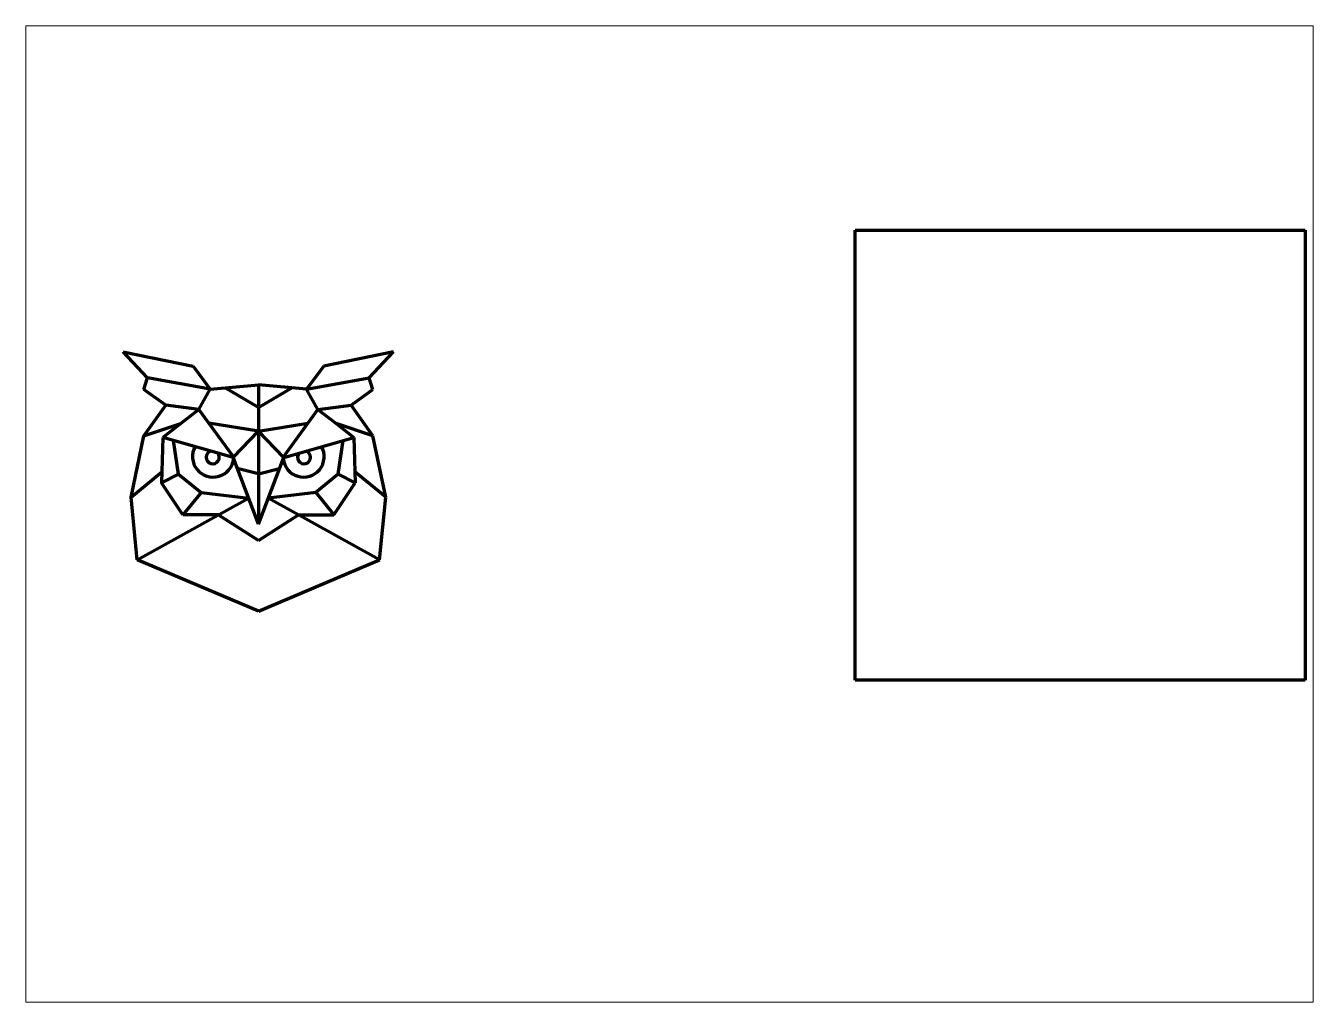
# Paper-space layout 'Layout1' of a CAD drawing. Header units: millimetres. Extents: x 26 to 231, y 20 to 176.
# The model-space entities are those that its viewports show. They can reach past a viewport. Long polylines and large blocks are cut down to what shows.
import ezdxf

# ---------------------------------------------------------------- set-up
doc = ezdxf.new("R2010")
doc.units = ezdxf.units.MM
picture_1 = doc.add_image_def('image1.jpeg', size_in_pixel=(550, 550))
pattern_1 = [(0, (0, 0), (0, 6.985), [5.08, -1.905]), (90, (0, 0), (-6.985, 4e-16), [5.08, -1.905])]

msp = doc.modelspace()

# ---------------------------------------------------------------- hatches: boundary and pattern name
at = {"lineweight": 211, "true_color": 0x149dc3}
h = msp.add_hatch(dxfattribs=at)
h.set_pattern_fill('ANGLE', color=142)
h.set_pattern_definition(pattern_1)
h.paths.add_polyline_path([(3424.6791, 1555.8772), (3424.6644, 1555.8814, 3.494276)])
h.paths.add_polyline_path([(3424.8753, 1555.8814), (3424.8605, 1555.8772, 3.494276)])
h.paths.add_polyline_path([(3424.7698, 1555.8306), (3424.723, 1555.8427), (3424.7698, 1555.7186)])
h.paths.add_polyline_path([(3424.8167, 1555.8427), (3424.7698, 1555.8306), (3424.7698, 1555.7186)])
h.paths.add_polyline_path([(3424.7698, 1555.9252), (3424.7136, 1555.8674), (3424.723, 1555.8427), (3424.7698, 1555.8306)])
h.paths.add_polyline_path([(3424.7698, 1555.9252), (3424.7698, 1555.8306), (3424.8167, 1555.8427), (3424.8261, 1555.8674)])
at = {"lineweight": 211, "true_color": 0x4abe14}
h = msp.add_hatch(dxfattribs=at)
h.set_pattern_fill('ANGLE', color=82)
h.set_pattern_definition(pattern_1)
h.paths.add_polyline_path([(3424.6791, 1555.8772), (3424.6644, 1555.8814, 3.494276)])
h.paths.add_polyline_path([(3424.7698, 1555.9252), (3424.7136, 1555.8674), (3424.723, 1555.8427), (3424.7698, 1555.8306)])
h.paths.add_polyline_path([(3424.7698, 1555.9252), (3424.7698, 1555.8306), (3424.8167, 1555.8427), (3424.8261, 1555.8674)])
h.paths.add_polyline_path([(3424.8167, 1555.8427), (3424.7698, 1555.8306), (3424.7698, 1555.7186)])
h.paths.add_polyline_path([(3424.7698, 1555.8306), (3424.723, 1555.8427), (3424.7698, 1555.7186)])
h.paths.add_polyline_path([(3424.8753, 1555.8814), (3424.8605, 1555.8772, 3.494276)])
h = msp.add_hatch(dxfattribs=at)
h.set_pattern_fill('ANGLE', color=82)
h.set_pattern_definition(pattern_1)
h.paths.add_polyline_path([(3424.7698, 1555.9252), (3424.7136, 1555.8674), (3424.723, 1555.8427), (3424.7698, 1555.8306)])
h.paths.add_polyline_path([(3424.8261, 1555.8674), (3424.7698, 1555.9252), (3424.7698, 1555.8306), (3424.8167, 1555.8427)])
at = {"lineweight": 211, "true_color": 0x1d9dc3}
h = msp.add_hatch(dxfattribs=at)
h.set_pattern_fill('ANGLE', color=142)
h.set_pattern_definition(pattern_1)
h.paths.add_polyline_path([(3424.6644, 1555.8814), (3424.6294, 1555.8913, 1.224481), (3424.7148, 1555.8644), (3424.7136, 1555.8674), (3424.6791, 1555.8772, -3.494276)])
h.paths.add_polyline_path([(3424.8605, 1555.8772), (3424.8261, 1555.8674), (3424.8249, 1555.8644, 1.224481), (3424.9103, 1555.8913), (3424.8753, 1555.8814, -3.494276)])
at = {"lineweight": 211, "true_color": 0x149dc3}
h = msp.add_hatch(dxfattribs=at)
h.set_pattern_fill('ANGLE', color=142)
h.set_pattern_definition(pattern_1)
h.paths.add_polyline_path([(3424.6644, 1555.8814), (3424.6294, 1555.8913, 1.224481), (3424.7148, 1555.8644), (3424.7136, 1555.8674), (3424.6791, 1555.8772, -3.494276)])
h.paths.add_polyline_path([(3424.9103, 1555.8913), (3424.8753, 1555.8814, -3.494276), (3424.8605, 1555.8772), (3424.8261, 1555.8674), (3424.8249, 1555.8644, 1.224481)])
at = {"lineweight": 211, "true_color": 0x4abe14}
h = msp.add_hatch(dxfattribs=at)
h.set_pattern_fill('ANGLE', color=82)
h.set_pattern_definition(pattern_1)
h.paths.add_polyline_path([(3424.6791, 1555.8772), (3424.6644, 1555.8814, 3.494276)])
h.paths.add_polyline_path([(3424.8753, 1555.8814), (3424.8605, 1555.8772, 3.494276)])
h = msp.add_hatch(dxfattribs=at)
h.set_pattern_fill('ANGLE', color=82)
h.set_pattern_definition(pattern_1)
h.paths.add_polyline_path([(3424.7698, 1555.8306), (3424.723, 1555.8427), (3424.7698, 1555.7186)])
h.paths.add_polyline_path([(3424.8167, 1555.8427), (3424.7698, 1555.8306), (3424.7698, 1555.7186)])

# ---------------------------------------------------------------- linework, layer by layer
at = {"color": 18, "lineweight": 106, "true_color": 0x000000}
for p, q in [((3424.5238, 1556.0439), (3424.4696, 1556.1015)), ((3424.4696, 1556.1015), (3424.6246, 1556.0702)), ((3425.0701, 1556.1015), (3424.9151, 1556.0702)), ((3425.0159, 1556.0439), (3425.0701, 1556.1015)), ((3424.6246, 1556.0702), (3424.6628, 1556.0189)), ((3424.9151, 1556.0702), (3424.8768, 1556.0189)), ((3424.5155, 1556.0179), (3424.5238, 1556.0439)), ((3424.6628, 1556.0189), (3424.5238, 1556.0439)), ((3424.6628, 1556.0189), (3424.7698, 1556.0286)), ((3424.8768, 1556.0189), (3424.7698, 1556.0286)), ((3424.7698, 1556.0286), (3424.7698, 1555.7186)), ((3424.7698, 1556.0286), (3424.7698, 1555.7186)), ((3424.8768, 1556.0189), (3425.0159, 1556.0439)), ((3425.0242, 1556.0179), (3425.0159, 1556.0439)), ((3424.5641, 1555.9832), (3424.5155, 1556.0179)), ((3424.6378, 1555.9736), (3424.6628, 1556.0189)), ((3424.7698, 1555.9781), (3424.6958, 1556.0219)), ((3424.7698, 1555.9781), (3424.8439, 1556.0219)), ((3424.9019, 1555.9736), (3424.8768, 1556.0189)), ((3424.9756, 1555.9832), (3425.0242, 1556.0179)), ((3424.5155, 1555.9152), (3424.5641, 1555.9832)), ((3424.6378, 1555.9736), (3424.5641, 1555.9832)), ((3424.6378, 1555.9736), (3424.5975, 1555.9423)), ((3424.7121, 1555.8713), (3424.6378, 1555.9736)), ((3424.8275, 1555.8713), (3424.9019, 1555.9736)), ((3424.9019, 1555.9736), (3424.9756, 1555.9832)), ((3424.9019, 1555.9736), (3424.9422, 1555.9423)), ((3425.0242, 1555.9152), (3424.9756, 1555.9832)), ((3424.5155, 1555.9152), (3424.5975, 1555.9423)), ((3424.5975, 1555.9423), (3424.5578, 1555.9116)), ((3424.7698, 1555.9252), (3424.6599, 1555.9432)), ((3424.7698, 1555.9252), (3424.8798, 1555.9432)), ((3425.0242, 1555.9152), (3424.9422, 1555.9423)), ((3424.9422, 1555.9423), (3424.9819, 1555.9116)), ((3424.487, 1555.7787), (3424.5155, 1555.9152)), ((3424.5578, 1555.9116), (3424.5547, 1555.811)), ((3424.7136, 1555.8674), (3424.5578, 1555.9116)), ((3424.7136, 1555.8674), (3424.7698, 1555.9252)), ((3424.8261, 1555.8674), (3424.7698, 1555.9252)), ((3424.8261, 1555.8674), (3424.9819, 1555.9116)), ((3424.9819, 1555.9116), (3424.9849, 1555.811)), ((3425.0526, 1555.7787), (3425.0242, 1555.9152)), ((3424.5927, 1555.83), (3424.5814, 1555.9049)), ((3424.947, 1555.83), (3424.9583, 1555.9049)), ((3424.7698, 1555.7186), (3424.7121, 1555.8713)), ((3424.7698, 1555.7186), (3424.8275, 1555.8713)), ((3424.487, 1555.7787), (3424.5555, 1555.8353)), ((3424.5547, 1555.811), (3424.5927, 1555.83)), ((3424.5927, 1555.83), (3424.6425, 1555.7892)), ((3424.7698, 1555.8306), (3424.723, 1555.8427)), ((3424.7698, 1555.8306), (3424.8167, 1555.8427)), ((3424.947, 1555.83), (3424.8972, 1555.7892)), ((3424.9849, 1555.811), (3424.947, 1555.83)), ((3425.0526, 1555.7787), (3424.9842, 1555.8353)), ((3424.6022, 1555.7398), (3424.5547, 1555.811)), ((3424.9375, 1555.7398), (3424.9849, 1555.811)), ((3424.5009, 1555.6399), (3424.487, 1555.7787)), ((3424.5009, 1555.6399), (3424.7478, 1555.7769)), ((3424.6425, 1555.7892), (3424.6022, 1555.7398)), ((3424.6425, 1555.7892), (3424.7478, 1555.7769)), ((3424.8972, 1555.7892), (3424.7919, 1555.7769)), ((3425.0387, 1555.6399), (3424.7919, 1555.7769)), ((3424.8972, 1555.7892), (3424.9375, 1555.7398)), ((3425.0387, 1555.6399), (3425.0526, 1555.7787)), ((3424.6808, 1555.7398), (3424.6022, 1555.7398)), ((3424.7698, 1555.6825), (3424.6808, 1555.7398)), ((3424.7698, 1555.6825), (3424.8588, 1555.7398)), ((3424.8588, 1555.7398), (3424.9375, 1555.7398)), ((3424.7698, 1555.5258), (3424.5009, 1555.6399)), ((3424.7698, 1555.5258), (3425.0387, 1555.6399))]:
    msp.add_line(p, q, dxfattribs=at)
for centre, radius, start, end in [((3424.6693, 1555.8691), 0.0457, 150.9983, 354.048), ((3424.8703, 1555.8691), 0.0457, 185.952, 29.0017), ((3424.6684, 1555.8675), 0.0145, 106.1369, 42.2562), ((3424.8712, 1555.8675), 0.0145, 137.7438, 73.8631)]:
    msp.add_arc(centre, radius, start, end, dxfattribs=at)

# ---------------------------------------------------------------- pictures from other files: only their frames are drawn
at = {"lineweight": 100}
image = msp.add_image(picture_1, insert=(3426.0949, 1555.372), size_in_units=(1, 1), dxfattribs=at)
image.dxf.flags = 7

psp = doc.layouts.get("Layout1")

# ---------------------------------------------------------------- viewports
at = {"layer": '0', "color": 3, "view_target_point": (3425.6829, 1555.7415)}
psp.add_viewport(center=(128.5, 97.5), size=(205.6, 156), view_center_point=(0, 0), view_height=2.1697, dxfattribs=at)

doc.saveas('drawing.dxf')
